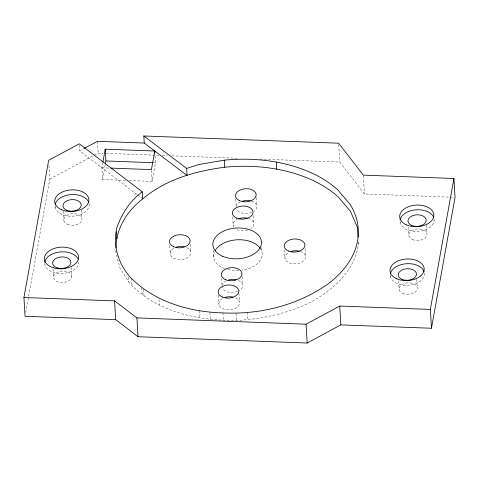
<?xml version="1.0" encoding="UTF-8"?>
<svg xmlns="http://www.w3.org/2000/svg" width="479" height="479" viewBox="0 0 479 479"><rect width="100%" height="100%" fill="white"/><g stroke="black" fill="none" stroke-linecap="round" stroke-linejoin="round"><path stroke-width="0.36" stroke-dasharray="2.4 1.8" d="M25.728 312.619L49.786 179.122L48.966 165.363M125.498 180.385L102.578 179.535L101.877 167.77L102.775 162.764M102.578 179.535L105.278 164.525M129.198 180.523L152.124 181.373L155.471 162.788L155.076 156.172M358.478 242.296L358.561 243.709C354.843 270.946 333.18 290.023 310.188 302.399C287.149 313.559 261.941 319.188 236.446 320.451C198.12 320.786 156.453 312.11 129.39 282.915L119.804 267.743L115.702 251.439L115.535 248.613M136.796 194.384L79.694 150.867L83.639 148.741M49.786 179.122L98.147 153.076L103.368 153.274M106.35 153.382L158.555 155.322M162.285 155.459L167.506 155.651M171.979 155.819L237.608 158.25M259.983 159.082L339.779 162.04L364.435 193.965L453.565 197.276M153.993 162.734L155.471 162.788M101.877 167.77L109.272 168.045M137.389 194.833L141.533 197.989M358.454 242.266L358.561 243.709M426.448 225.369L426.933 233.548M416.736 279.275L417.221 287.454M408.359 226.968L408.886 235.89M400.085 221.436L400.163 222.783M398.648 280.874L399.181 289.795M390.331 274.677L390.451 276.694M363.363 175.859L364.435 193.965M338.749 144.658L339.779 162.04M305.051 248.637L305.488 255.99M284.502 249.775L285.029 258.6M261.666 247.631L261.929 252.044M256.283 197.617L256.768 205.707M253.205 215.682L253.642 223.034M247.404 312.242L247.823 319.307M242.069 276.557L242.548 284.646M235.746 198.803L236.231 206.892M238.901 293.148L239.428 301.968M232.668 216.861L233.195 225.687M221.573 278.473L222.011 285.825M218.406 295.064L218.975 304.62M213.335 250.2L213.814 258.283M199.078 310.452L199.498 317.475M190.271 244.356L190.708 251.709M169.734 245.541L170.261 254.361M151.472 170.344L152.124 181.373M158.998 299.339L159.333 304.985M143.598 289.172L144.017 296.232M141.76 287.496L142.179 294.561M131.557 278.209L131.976 285.274M128.558 277.119L128.851 282.065M97.447 141.305L98.147 153.076M79.358 145.215L79.694 150.867M81.454 210.149L81.939 218.322M71.185 267.354L71.712 276.263A9.131 5.772 -3.4 0 1 58.306 282.035A9.131 5.772 -3.4 0 1 57.773 272.054A9.131 5.772 -3.4 0 1 71.712 276.263M63.324 211.005L63.899 220.663M55.049 205.557L55.169 207.575M52.995 269.138L53.48 277.305M236.033 313.386L236.446 320.451M222.974 312.901L223.382 319.966M209.91 312.446L210.317 319.481M424.394 273.006A17.112 10.813 -3.4 0 1 407.647 285.316A17.112 10.813 -3.4 0 1 390.289 274.575M251.559 201.132A10.346 6.538 -3.4 0 1 253.972 211.323M251.858 212.46A10.346 6.538 -3.4 0 1 236.488 208.916M236.273 206.653A10.346 6.538 -3.4 0 1 240.111 202.138M434.106 219.095A17.112 10.813 -3.4 0 1 417.916 231.375A17.112 10.813 -3.4 0 1 399.977 221.376M248.439 218.46A10.346 6.538 -3.4 0 1 250.846 228.651M247.535 230.219A10.346 6.538 -3.4 0 1 235.327 228.722M233.938 227.303A10.346 6.538 -3.4 0 1 236.991 219.466M300.309 251.403A10.346 6.538 -3.4 0 1 303.542 260.917A10.346 6.538 -3.4 0 1 288.047 262.247A10.346 6.538 -3.4 0 1 288.855 252.385M186.636 247.553A10.346 6.538 -3.4 0 1 188.217 257.103A10.346 6.538 -3.4 0 1 172.979 257.804A10.346 6.538 -3.4 0 1 174.057 248.134M238.476 280.49A10.346 6.538 -3.4 0 1 239.266 290.573M237.638 291.394A10.346 6.538 -3.4 0 1 222.1 287.292M222.052 285.586A10.346 6.538 -3.4 0 1 225.896 281.071M235.357 297.818A10.346 6.538 -3.4 0 1 236.937 307.362A10.346 6.538 -3.4 0 1 221.699 308.063A10.346 6.538 -3.4 0 1 222.771 298.399M260.181 248.242A24.345 15.388 -3.4 0 1 242.134 270.18M238.632 270.533A24.345 15.388 -3.4 0 1 227.483 269.461M224.687 268.581A24.345 15.388 -3.4 0 1 214.275 252.265M89.112 203.886A17.112 10.813 -3.4 0 1 72.365 216.197A17.112 10.813 -3.4 0 1 55.007 205.455M78.843 261.702A17.112 10.813 -3.4 0 1 62.342 273.479A17.112 10.813 -3.4 0 1 44.673 263.66M402.767 293.459A9.131 5.772 -3.4 0 0 417.263 288.963A9.131 5.772 -3.4 0 0 404.569 283.454A9.131 5.772 -3.4 0 0 402.767 293.459M67.485 224.328A9.131 5.772 -3.4 0 0 81.981 219.831A9.131 5.772 -3.4 0 0 69.287 214.323A9.131 5.772 -3.4 0 0 67.485 224.328M412.479 239.554A9.131 5.772 -3.4 0 0 426.975 235.057A9.131 5.772 -3.4 0 0 414.281 229.549A9.131 5.772 -3.4 0 0 412.479 239.554"/><path stroke-width="0.72" d="M116.05 247.763C115.912 228.291 127.636 210.407 142.718 198.893C165.566 179.475 195.516 171.021 224.747 167.225A121.738 76.945 -3.4 0 1 338.234 196.959L350.412 211.287L357.298 227.118L358.064 237.213M143.826 135.982L186.648 168.44L187.067 175.5L144.245 143.041L143.826 135.982L338.665 143.209L363.316 175.134L453.93 178.493L455.05 197.33L431.471 328.253L340.856 324.894L307.183 343.018L138.042 336.731L115.678 319.649L25.064 316.284L23.95 297.519L48.666 160.291L79.275 143.808L142.299 191.834L142.718 198.893M102.907 162.052L105.224 149.185L154.771 151.023L154.903 153.232M105.41 163.812L105.925 160.95L105.224 149.185M154.771 151.023L151.424 169.608L110.751 168.099M431.471 328.253L430.352 309.422L453.93 178.493M142.299 191.834C130.144 200.599 121.816 213.7 116.864 227.693C113.008 244.793 117.529 261.444 128.432 275L128.971 275.85C152.891 301.459 188.768 312.027 222.974 312.901C260.187 314.775 298.519 305.153 328.965 283.269A121.738 76.945 -3.4 0 0 349.993 204.222L337.815 189.894A121.738 76.945 -3.4 0 0 224.328 160.16L198.611 164.56L186.648 168.44M84.298 148.388L97.447 141.305L144.245 143.041M23.95 297.519L114.565 300.878L136.922 317.918L306.063 324.193L339.737 306.057L430.352 309.422M105.925 160.95L153.256 162.704M339.737 306.057L340.856 324.894M306.063 324.193L307.183 343.018M276.269 162.088L276.688 169.153M224.328 160.16L224.747 167.225M136.922 317.918L138.042 336.731M116.469 231.878L116.888 238.943M114.565 300.878L115.678 319.649M390.541 273.168A17.112 10.813 -3.4 0 1 407.078 263.684A17.112 10.813 -3.4 0 1 424.071 271.623M242.428 201.174A10.346 6.538 -3.4 0 1 250.337 200.809M400.091 219.963A17.112 10.813 -3.4 0 1 416.233 209.808A17.112 10.813 -3.4 0 1 433.776 217.711M238.105 218.939A10.346 6.538 -3.4 0 1 247.218 218.137M291.178 251.427A10.346 6.538 -3.4 0 1 299.088 251.08M176.368 247.176A10.346 6.538 -3.4 0 1 184.277 246.811M228.208 280.107A10.346 6.538 -3.4 0 1 236.117 279.748M225.088 297.435A10.346 6.538 -3.4 0 1 232.998 297.07M215.251 250.313A24.345 15.388 -3.4 0 1 237.464 239.775A24.345 15.388 -3.4 0 1 260.181 248.242M55.259 204.048A17.112 10.813 -3.4 0 1 71.796 194.564A17.112 10.813 -3.4 0 1 88.789 202.497M44.745 262.241A17.112 10.813 -3.4 0 1 60.061 251.966A17.112 10.813 -3.4 0 1 78.107 258.941M53.438 267.815A17.112 10.813 -3.4 0 0 78.562 256.995A17.112 10.813 -3.4 0 0 52.433 249.11A17.112 10.813 -3.4 0 0 53.438 267.815M57.468 267.929A9.131 5.772 -3.4 0 0 70.874 262.157A9.131 5.772 -3.4 0 0 56.929 257.947A9.131 5.772 -3.4 0 0 57.468 267.929M396.899 278.85A17.112 10.813 -3.4 0 0 424.065 270.419A17.112 10.813 -3.4 0 0 400.276 260.103A17.112 10.813 -3.4 0 0 396.899 278.85M239.686 200.749A10.346 6.538 -3.4 0 0 256.109 195.648A10.346 6.538 -3.4 0 0 241.727 189.409A10.346 6.538 -3.4 0 0 239.686 200.749M406.611 224.938A17.112 10.813 -3.4 0 0 433.77 216.508A17.112 10.813 -3.4 0 0 409.988 206.192A17.112 10.813 -3.4 0 0 406.611 224.938M61.617 209.73A17.112 10.813 -3.4 0 0 88.783 201.3A17.112 10.813 -3.4 0 0 64.994 190.983A17.112 10.813 -3.4 0 0 61.617 209.73M401.929 279.335A9.131 5.772 -3.4 0 0 416.425 274.838A9.131 5.772 -3.4 0 0 403.731 269.33A9.131 5.772 -3.4 0 0 401.929 279.335M66.647 210.215A9.131 5.772 -3.4 0 0 81.143 205.719A9.131 5.772 -3.4 0 0 68.449 200.21A9.131 5.772 -3.4 0 0 66.647 210.215M411.641 225.423A9.131 5.772 -3.4 0 0 426.13 220.927A9.131 5.772 -3.4 0 0 413.443 215.418A9.131 5.772 -3.4 0 0 411.641 225.423M236.566 218.077A10.346 6.538 -3.4 0 0 252.99 212.975A10.346 6.538 -3.4 0 0 238.608 206.736A10.346 6.538 -3.4 0 0 236.566 218.077M288.376 250.996A10.346 6.538 -3.4 0 0 304.824 245.931A10.346 6.538 -3.4 0 0 290.478 239.662A10.346 6.538 -3.4 0 0 288.376 250.996M173.626 246.751A10.346 6.538 -3.4 0 0 190.055 241.656A10.346 6.538 -3.4 0 0 175.667 235.411A10.346 6.538 -3.4 0 0 173.626 246.751M225.465 279.688A10.346 6.538 -3.4 0 0 241.895 274.587A10.346 6.538 -3.4 0 0 227.507 268.348A10.346 6.538 -3.4 0 0 225.465 279.688M222.346 297.016A10.346 6.538 -3.4 0 0 238.77 291.915A10.346 6.538 -3.4 0 0 224.388 285.676A10.346 6.538 -3.4 0 0 222.346 297.016M222.687 256.295A24.345 15.388 -3.4 0 0 261.336 244.296A24.345 15.388 -3.4 0 0 227.495 229.615A24.345 15.388 -3.4 0 0 222.687 256.295"/></g></svg>
